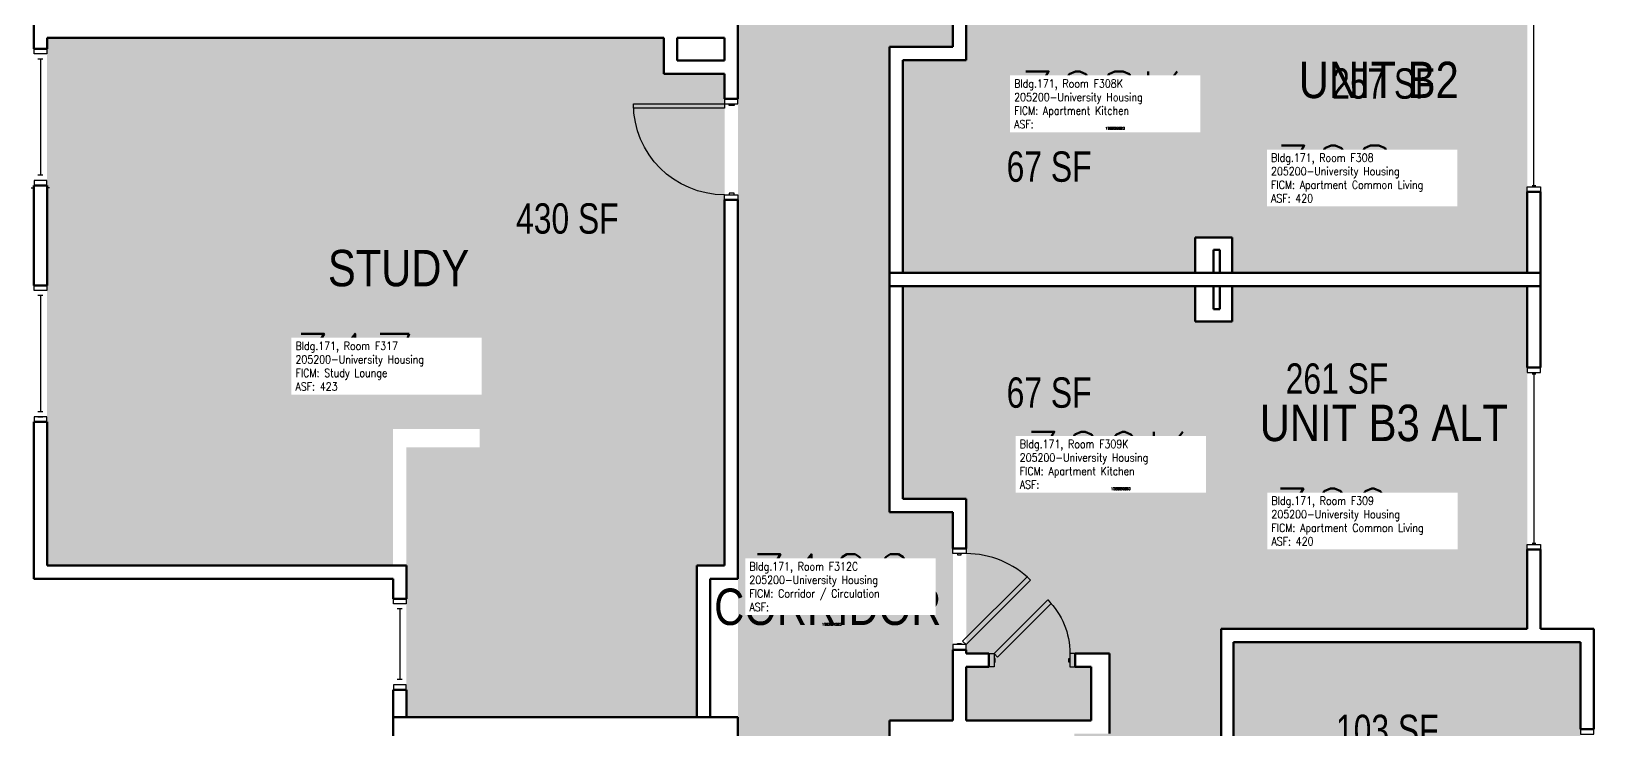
# Model space of a CAD drawing. Header units: inches. Extents: x -93 to 1643, y -75 to 1661.
# Drawn here: x 1025 to 1642, y 778 to 1054 of the extents above; entities that cross this region are included whole.
import ezdxf
from ezdxf.enums import TextEntityAlignment as Align

# ---------------------------------------------------------------- set-up
doc = ezdxf.new("R2010")
doc.units = ezdxf.units.IN
doc.header["$LTSCALE"] = 96
doc.header["$MEASUREMENT"] = 0
doc.layers.add('A-AREA-IDEN', color=1, linetype='Continuous', lineweight=18)
doc.layers.add('A-WALL', color=5, linetype='Continuous', lineweight=50)
for name, color, linetype in [('A-DOOR', 2, 'Continuous'), ('A-GLAZ', 1, 'Continuous'), ('A-IDEN-RNUM', 7, 'Continuous'), ('A-IDEN-SNUM', 4, 'Continuous'), ('A-IDEN-VNUM', 4, 'Continuous'), ('AREA-TEXT', 3, 'Continuous'), ('Rooms-Category-Color', 7, 'Continuous'), ('Rooms-College-Color', 7, 'Continuous'), ('Rooms-Department-Color', 7, 'Continuous'), ('Rooms-Division-Color', 7, 'Continuous'), ('Rooms-Information', 7, 'Continuous')]:
    doc.layers.add(name, color=color, linetype=linetype)
doc.styles.add('AREA', font='arial.ttf', dxfattribs={"width": 0.75, "height": 12})
doc.styles.add('ROOMSNUMBER', font='txt.shx', dxfattribs={"height": 0.03})
doc.styles.add('ROOMVNUMBER', font='simplex.shx', dxfattribs={"width": 0.85})
doc.styles.get("Standard").update_dxf_attribs({"font": 'ARIALN.TTF'})

msp = doc.modelspace()

# ---------------------------------------------------------------- hatches: boundary and pattern name
at = {"layer": 'Rooms-Category-Color', "true_color": 0x728ef3}
for points in [[(1615.87, 958.5), (1615.87, 1094), (1494.87, 1094), (1494.87, 1369), (1436.87, 1369), (1436.87, 1339.87), (1450.75, 1339.87), (1450.75, 1164.22), (1436.87, 1164.22), (1436.87, 1135.47), (1450.75, 1135.47), (1450.75, 1103.77), (1437.12, 1103.77), (1437.12, 1109.02), (1443.5, 1109.02), (1443.5, 1130.22), (1394.12, 1130.22), (1394.12, 1109.02), (1403.12, 1109.02), (1403.12, 1103.77), (1394.12, 1103.77), (1394.12, 1042.64), (1484.62, 1042.64), (1484.62, 972.5), (1499.25, 972.5), (1499.25, 958.5)], [(1030.88, 1051.5), (1030.88, 842.75), (1167.63, 842.75), (1167.63, 896.75), (1201.88, 896.75), (1201.88, 889.5), (1172.88, 889.5), (1172.88, 782.75), (1287.63, 782.75), (1287.63, 842.75), (1298.63, 842.75), (1298.63, 1037.16), (1274.63, 1037.16), (1274.63, 1051.5)], [(1484.62, 958.5), (1369.12, 958.5), (1369.12, 1042.64), (1484.62, 1042.64)], [(1484.62, 953.25), (1369.12, 953.25), (1369.12, 869.11), (1484.62, 869.11)], [(1615.87, 953.25), (1615.87, 817.75), (1494.87, 817.75), (1494.87, 542.75), (1436.87, 542.75), (1436.87, 571.87), (1446.75, 571.87), (1446.75, 747.16), (1436.87, 747.16), (1436.87, 776.28), (1450.75, 776.28), (1450.75, 807.98), (1437.12, 807.98), (1437.12, 802.73), (1443.5, 802.73), (1443.5, 781.53), (1394.12, 781.53), (1394.12, 802.73), (1403.12, 802.73), (1403.12, 807.98), (1394.12, 807.98), (1394.12, 869.11), (1484.62, 869.11), (1484.62, 939.25), (1499.25, 939.25), (1499.25, 953.25)], [(1636.87, 704.5), (1636.87, 812.5), (1500.12, 812.5), (1500.12, 704.5), (1636.43, 704.51)]]:
    msp.add_hatch(color=171, dxfattribs=at).paths.add_polyline_path(points)
at = {"layer": 'Rooms-Category-Color', "true_color": 0xadadad}
msp.add_hatch(color=253, dxfattribs=at).paths.add_polyline_path([(1363.87, 211), (1303.87, 211), (1303.87, 332.39), (1278.87, 332.39), (1278.87, 414.72), (1303.87, 414.72), (1303.87, 1145.53), (1303.87, 1145.53), (1303.87, 1227.86), (1303.87, 1227.86), (1303.87, 1322.5), (1363.87, 1322.5), (1363.87, 1130.22), (1388.87, 1130.22), (1388.87, 1047.89), (1363.87, 1047.89), (1363.87, 863.86), (1388.87, 863.86), (1388.87, 781.53), (1363.87, 781.53), (1363.87, 353.5), (1363.25, 353.5), (1363.25, 244), (1363.87, 244), (1363.87, 243)])
at = {"layer": 'Rooms-College-Color', "true_color": 0xadadad}
for points in [[(1615.87, 958.5), (1615.87, 1094), (1494.87, 1094), (1494.87, 1369), (1436.87, 1369), (1436.87, 1339.87), (1450.75, 1339.87), (1450.75, 1164.22), (1436.87, 1164.22), (1436.87, 1135.47), (1450.75, 1135.47), (1450.75, 1103.77), (1437.12, 1103.77), (1437.12, 1109.02), (1443.5, 1109.02), (1443.5, 1130.22), (1394.12, 1130.22), (1394.12, 1109.02), (1403.12, 1109.02), (1403.12, 1103.77), (1394.12, 1103.77), (1394.12, 1042.64), (1484.62, 1042.64), (1484.62, 972.5), (1499.25, 972.5), (1499.25, 958.5)], [(1363.87, 211), (1303.87, 211), (1303.87, 332.39), (1278.87, 332.39), (1278.87, 414.72), (1303.87, 414.72), (1303.87, 1145.53), (1303.87, 1145.53), (1303.87, 1227.86), (1303.87, 1227.86), (1303.87, 1322.5), (1363.87, 1322.5), (1363.87, 1130.22), (1388.87, 1130.22), (1388.87, 1047.89), (1363.87, 1047.89), (1363.87, 863.86), (1388.87, 863.86), (1388.87, 781.53), (1363.87, 781.53), (1363.87, 353.5), (1363.25, 353.5), (1363.25, 244), (1363.87, 244), (1363.87, 243)], [(1030.88, 1051.5), (1030.88, 842.75), (1167.63, 842.75), (1167.63, 896.75), (1201.88, 896.75), (1201.88, 889.5), (1172.88, 889.5), (1172.88, 782.75), (1287.63, 782.75), (1287.63, 842.75), (1298.63, 842.75), (1298.63, 1037.16), (1274.63, 1037.16), (1274.63, 1051.5)], [(1484.62, 958.5), (1369.12, 958.5), (1369.12, 1042.64), (1484.62, 1042.64)], [(1484.62, 953.25), (1369.12, 953.25), (1369.12, 869.11), (1484.62, 869.11)], [(1615.87, 953.25), (1615.87, 817.75), (1494.87, 817.75), (1494.87, 542.75), (1436.87, 542.75), (1436.87, 571.87), (1446.75, 571.87), (1446.75, 747.16), (1436.87, 747.16), (1436.87, 776.28), (1450.75, 776.28), (1450.75, 807.98), (1437.12, 807.98), (1437.12, 802.73), (1443.5, 802.73), (1443.5, 781.53), (1394.12, 781.53), (1394.12, 802.73), (1403.12, 802.73), (1403.12, 807.98), (1394.12, 807.98), (1394.12, 869.11), (1484.62, 869.11), (1484.62, 939.25), (1499.25, 939.25), (1499.25, 953.25)], [(1636.87, 704.5), (1636.87, 812.5), (1500.12, 812.5), (1500.12, 704.5), (1636.43, 704.51)]]:
    msp.add_hatch(color=253, dxfattribs=at).paths.add_polyline_path(points)
at = {"layer": 'Rooms-Department-Color', "true_color": 0x604aed}
for points in [[(1615.87, 958.5), (1615.87, 1094), (1494.87, 1094), (1494.87, 1369), (1436.87, 1369), (1436.87, 1339.87), (1450.75, 1339.87), (1450.75, 1164.22), (1436.87, 1164.22), (1436.87, 1135.47), (1450.75, 1135.47), (1450.75, 1103.77), (1437.12, 1103.77), (1437.12, 1109.02), (1443.5, 1109.02), (1443.5, 1130.22), (1394.12, 1130.22), (1394.12, 1109.02), (1403.12, 1109.02), (1403.12, 1103.77), (1394.12, 1103.77), (1394.12, 1042.64), (1484.62, 1042.64), (1484.62, 972.5), (1499.25, 972.5), (1499.25, 958.5)], [(1030.88, 1051.5), (1030.88, 842.75), (1167.63, 842.75), (1167.63, 896.75), (1201.88, 896.75), (1201.88, 889.5), (1172.88, 889.5), (1172.88, 782.75), (1287.63, 782.75), (1287.63, 842.75), (1298.63, 842.75), (1298.63, 1037.16), (1274.63, 1037.16), (1274.63, 1051.5)], [(1484.62, 958.5), (1369.12, 958.5), (1369.12, 1042.64), (1484.62, 1042.64)], [(1484.62, 953.25), (1369.12, 953.25), (1369.12, 869.11), (1484.62, 869.11)], [(1615.87, 953.25), (1615.87, 817.75), (1494.87, 817.75), (1494.87, 542.75), (1436.87, 542.75), (1436.87, 571.87), (1446.75, 571.87), (1446.75, 747.16), (1436.87, 747.16), (1436.87, 776.28), (1450.75, 776.28), (1450.75, 807.98), (1437.12, 807.98), (1437.12, 802.73), (1443.5, 802.73), (1443.5, 781.53), (1394.12, 781.53), (1394.12, 802.73), (1403.12, 802.73), (1403.12, 807.98), (1394.12, 807.98), (1394.12, 869.11), (1484.62, 869.11), (1484.62, 939.25), (1499.25, 939.25), (1499.25, 953.25)], [(1636.87, 704.5), (1636.87, 812.5), (1500.12, 812.5), (1500.12, 704.5), (1636.43, 704.51)]]:
    msp.add_hatch(color=173, dxfattribs=at).paths.add_polyline_path(points)
at = {"layer": 'Rooms-Department-Color', "true_color": 0xacacac}
msp.add_hatch(color=253, dxfattribs=at).paths.add_polyline_path([(1363.87, 211), (1303.87, 211), (1303.87, 332.39), (1278.87, 332.39), (1278.87, 414.72), (1303.87, 414.72), (1303.87, 1145.53), (1303.87, 1145.53), (1303.87, 1227.86), (1303.87, 1227.86), (1303.87, 1322.5), (1363.87, 1322.5), (1363.87, 1130.22), (1388.87, 1130.22), (1388.87, 1047.89), (1363.87, 1047.89), (1363.87, 863.86), (1388.87, 863.86), (1388.87, 781.53), (1363.87, 781.53), (1363.87, 353.5), (1363.25, 353.5), (1363.25, 244), (1363.87, 244), (1363.87, 243)])
at = {"layer": 'Rooms-Division-Color', "true_color": 0x604aed}
for points in [[(1615.87, 958.5), (1615.87, 1094), (1494.87, 1094), (1494.87, 1369), (1436.87, 1369), (1436.87, 1339.87), (1450.75, 1339.87), (1450.75, 1164.22), (1436.87, 1164.22), (1436.87, 1135.47), (1450.75, 1135.47), (1450.75, 1103.77), (1437.12, 1103.77), (1437.12, 1109.02), (1443.5, 1109.02), (1443.5, 1130.22), (1394.12, 1130.22), (1394.12, 1109.02), (1403.12, 1109.02), (1403.12, 1103.77), (1394.12, 1103.77), (1394.12, 1042.64), (1484.62, 1042.64), (1484.62, 972.5), (1499.25, 972.5), (1499.25, 958.5)], [(1030.88, 1051.5), (1030.88, 842.75), (1167.63, 842.75), (1167.63, 896.75), (1201.88, 896.75), (1201.88, 889.5), (1172.88, 889.5), (1172.88, 782.75), (1287.63, 782.75), (1287.63, 842.75), (1298.63, 842.75), (1298.63, 1037.16), (1274.63, 1037.16), (1274.63, 1051.5)], [(1484.62, 958.5), (1369.12, 958.5), (1369.12, 1042.64), (1484.62, 1042.64)], [(1484.62, 953.25), (1369.12, 953.25), (1369.12, 869.11), (1484.62, 869.11)], [(1615.87, 953.25), (1615.87, 817.75), (1494.87, 817.75), (1494.87, 542.75), (1436.87, 542.75), (1436.87, 571.87), (1446.75, 571.87), (1446.75, 747.16), (1436.87, 747.16), (1436.87, 776.28), (1450.75, 776.28), (1450.75, 807.98), (1437.12, 807.98), (1437.12, 802.73), (1443.5, 802.73), (1443.5, 781.53), (1394.12, 781.53), (1394.12, 802.73), (1403.12, 802.73), (1403.12, 807.98), (1394.12, 807.98), (1394.12, 869.11), (1484.62, 869.11), (1484.62, 939.25), (1499.25, 939.25), (1499.25, 953.25)], [(1636.87, 704.5), (1636.87, 812.5), (1500.12, 812.5), (1500.12, 704.5), (1636.43, 704.51)]]:
    msp.add_hatch(color=173, dxfattribs=at).paths.add_polyline_path(points)
at = {"layer": 'Rooms-Division-Color', "true_color": 0xadadad}
msp.add_hatch(color=253, dxfattribs=at).paths.add_polyline_path([(1363.87, 211), (1303.87, 211), (1303.87, 332.39), (1278.87, 332.39), (1278.87, 414.72), (1303.87, 414.72), (1303.87, 1145.53), (1303.87, 1145.53), (1303.87, 1227.86), (1303.87, 1227.86), (1303.87, 1322.5), (1363.87, 1322.5), (1363.87, 1130.22), (1388.87, 1130.22), (1388.87, 1047.89), (1363.87, 1047.89), (1363.87, 863.86), (1388.87, 863.86), (1388.87, 781.53), (1363.87, 781.53), (1363.87, 353.5), (1363.25, 353.5), (1363.25, 244), (1363.87, 244), (1363.87, 243)])

# ---------------------------------------------------------------- linework, layer by layer
at = {"layer": 'A-DOOR'}
for p, q in [((1262.63, 1023.66), (1262.63, 1025.41)), ((1262.63, 1025.41), (1298.63, 1025.41)), ((1303.87, 1027.41), (1298.63, 1027.41)), ((1298.63, 1027.41), (1298.63, 1025.41)), ((1298.63, 1025.41), (1298.63, 1023.66)), ((1298.63, 1025.41), (1303.87, 1025.41)), ((1300.38, 1024.79), (1300.38, 1025.41)), ((1300.38, 1025.41), (1302.38, 1025.41)), ((1302.38, 1025.41), (1302.38, 1024.79)), ((1303.87, 1025.41), (1303.87, 1027.41)), ((1298.63, 1023.66), (1262.63, 1023.66)), ((1302.38, 1024.79), (1300.38, 1024.79)), ((1298.63, 987.41), (1298.63, 989.41)), ((1298.63, 989.41), (1303.87, 989.41)), ((1302.38, 990.04), (1300.38, 990.04)), ((1300.38, 990.04), (1300.38, 989.41)), ((1300.38, 989.41), (1302.38, 989.41)), ((1302.38, 989.41), (1302.38, 990.04)), ((1303.87, 989.41), (1303.87, 987.41)), ((1303.87, 987.41), (1298.63, 987.41))]:
    msp.add_line(p, q, dxfattribs=at)
for points in [[(1388.87, 847.47), (1388.87, 849.47), (1394.12, 849.47), (1394.12, 847.47)], [(1390.62, 847.47), (1390.62, 846.97), (1392.12, 846.97), (1392.12, 847.47)], [(1394.12, 811.47), (1392.71, 812.88), (1418.17, 838.34), (1419.58, 836.92)], [(1405.12, 807.98), (1406.54, 806.57), (1427.75, 827.78), (1426.34, 829.19)], [(1388.87, 811.47), (1388.87, 809.47), (1394.12, 809.47), (1394.12, 811.47)], [(1390.62, 811.47), (1390.62, 811.97), (1392.12, 811.97), (1392.12, 811.47)], [(1405.12, 802.73), (1403.12, 802.73), (1403.12, 807.98), (1405.12, 807.98)], [(1405.12, 804.48), (1405.62, 804.48), (1405.62, 805.98), (1405.12, 805.98)], [(1435.12, 804.48), (1434.62, 804.48), (1434.62, 805.98), (1435.12, 805.98)], [(1435.12, 802.73), (1437.12, 802.73), (1437.12, 807.98), (1435.12, 807.98)]]:
    msp.add_lwpolyline(points, close=True, dxfattribs=at)
at = {"layer": 'A-DOOR', "extrusion": (0, 0, -1)}
for centre, radius, start, end in [((-1298.63, 1025.41), 36, 270, 0), ((-1405.12, 807.98), 30, 135, 180)]:
    msp.add_arc(centre, radius, start, end, dxfattribs=at)
at = {"layer": 'A-DOOR'}
msp.add_arc((1394.12, 811.47), 36, 45, 90, dxfattribs=at)
at = {"layer": 'A-GLAZ'}
for p, q in [((1618.5, 993.11), (1618.5, 1060.11)), ((1025.75, 1045.12), (1025.75, 1047.12)), ((1025.75, 1047.12), (1030.75, 1047.12)), ((1030.75, 1045.12), (1025.75, 1045.12)), ((1030.75, 1047.12), (1030.75, 1045.12)), ((1029.25, 1043.12), (1027.25, 1043.12)), ((1028.25, 1043.12), (1028.25, 997.12)), ((1025.75, 995.12), (1025.75, 993.12)), ((1030.75, 995.12), (1025.75, 995.12)), ((1029.25, 997.12), (1027.25, 997.12)), ((1030.75, 993.12), (1030.75, 995.12)), ((1024.63, 992.12), (1025.63, 992.12)), ((1025.75, 993.12), (1030.75, 993.12)), ((1031.88, 992.12), (1030.88, 992.12)), ((1617.75, 993.11), (1619.25, 993.11)), ((1025.75, 951.57), (1025.75, 953.57)), ((1025.75, 953.57), (1030.75, 953.57)), ((1030.75, 951.57), (1025.75, 951.57)), ((1029.25, 951.57), (1027.25, 951.57)), ((1030.75, 953.57), (1030.75, 951.57)), ((1029.25, 949.57), (1027.25, 949.57)), ((1028.25, 949.57), (1028.25, 903.57)), ((1617.75, 918.62), (1619.25, 918.62)), ((1618.5, 918.62), (1618.5, 851.62)), ((1025.75, 901.57), (1025.75, 899.57)), ((1030.75, 901.57), (1025.75, 901.57)), ((1029.25, 903.57), (1027.25, 903.57)), ((1027.25, 901.57), (1029.25, 901.57)), ((1030.75, 899.57), (1030.75, 901.57)), ((1025.75, 899.57), (1030.75, 899.57)), ((1617.75, 851.62), (1619.25, 851.62)), ((1167.75, 827.63), (1167.75, 829.63)), ((1167.75, 829.63), (1172.75, 829.63)), ((1172.75, 827.63), (1167.75, 827.63)), ((1172.75, 829.63), (1172.75, 827.63)), ((1171.25, 825.63), (1169.25, 825.63)), ((1170.25, 825.63), (1170.25, 797.63)), ((1171.25, 797.63), (1169.25, 797.63)), ((1167.75, 795.63), (1167.75, 793.63)), ((1172.75, 795.63), (1167.75, 795.63)), ((1167.75, 793.63), (1172.75, 793.63)), ((1172.75, 793.63), (1172.75, 795.63))]:
    msp.add_line(p, q, dxfattribs=at)
for points in [[(1621.12, 992.61), (1621.12, 990.61), (1615.87, 990.61), (1615.87, 992.61)], [(1621.12, 919.12), (1621.12, 921.12), (1615.87, 921.12), (1615.87, 919.12)], [(1621.12, 851.12), (1621.12, 849.12), (1615.87, 849.12), (1615.87, 851.12)], [(1642.12, 776.09), (1642.12, 778.09), (1636.87, 778.09), (1636.87, 776.09)]]:
    msp.add_lwpolyline(points, close=True, dxfattribs=at)
at = {"layer": 'A-WALL'}
for p, q in [((1303.87, 1027.41), (1303.87, 1153.5)), ((1025.63, 1122.12), (1025.63, 1047.12)), ((1388.87, 1062.28), (1388.87, 1047.89)), ((1394.12, 1042.64), (1394.12, 1062.28)), ((1030.88, 1051.5), (1274.63, 1051.5)), ((1030.88, 1047.12), (1030.88, 1051.5)), ((1274.63, 1051.5), (1274.63, 1037.25)), ((1279.88, 1051.5), (1298.63, 1051.5)), ((1279.88, 1042.5), (1279.88, 1051.5)), ((1298.63, 1051.5), (1298.63, 1042.5)), ((1025.63, 1047.12), (1030.88, 1047.12)), ((1363.87, 1047.89), (1363.87, 953.25)), ((1388.87, 1047.89), (1363.87, 1047.89)), ((1298.63, 1042.5), (1279.88, 1042.5)), ((1369.12, 958.5), (1369.12, 1042.64)), ((1369.12, 1042.64), (1394.12, 1042.64)), ((1274.63, 1037.25), (1298.63, 1037.25)), ((1298.63, 1037.25), (1298.63, 1027.41)), ((1298.63, 1027.41), (1303.87, 1027.41)), ((1025.63, 993.12), (1025.63, 953.57)), ((1030.88, 993.12), (1025.63, 993.12)), ((1030.88, 953.57), (1030.88, 993.12)), ((1621.12, 990.61), (1615.87, 990.61)), ((1615.87, 990.61), (1615.87, 958.5)), ((1621.12, 953.25), (1621.12, 990.61)), ((1298.63, 987.41), (1298.63, 842.75)), ((1303.87, 987.41), (1298.63, 987.41)), ((1303.87, 837.5), (1303.87, 987.41)), ((1484.62, 972.5), (1484.62, 958.5)), ((1499.25, 972.5), (1484.62, 972.5)), ((1499.25, 958.5), (1499.25, 972.5)), ((1491.87, 958.5), (1491.87, 967.62)), ((1491.87, 967.62), (1494.37, 967.62)), ((1494.37, 967.62), (1494.37, 958.5)), ((1363.87, 863.86), (1363.87, 958.5)), ((1363.87, 958.5), (1621.12, 958.5)), ((1484.62, 958.5), (1369.12, 958.5)), ((1494.37, 958.5), (1491.87, 958.5)), ((1615.87, 958.5), (1499.25, 958.5)), ((1621.12, 958.5), (1621.12, 921.12)), ((1025.63, 953.57), (1030.88, 953.57)), ((1363.87, 953.25), (1621.12, 953.25)), ((1369.12, 953.25), (1369.12, 869.11)), ((1484.62, 953.25), (1369.12, 953.25)), ((1484.62, 939.25), (1484.62, 953.25)), ((1494.37, 953.25), (1491.87, 953.25)), ((1491.87, 953.25), (1491.87, 944.12)), ((1494.37, 944.12), (1494.37, 953.25)), ((1615.87, 953.25), (1499.25, 953.25)), ((1499.25, 953.25), (1499.25, 939.25)), ((1615.87, 921.12), (1615.87, 953.25)), ((1499.25, 939.25), (1484.62, 939.25)), ((1491.87, 944.12), (1494.37, 944.12)), ((1621.12, 921.12), (1615.87, 921.12)), ((1025.63, 899.57), (1025.63, 837.5)), ((1030.88, 899.57), (1025.63, 899.57)), ((1030.88, 842.75), (1030.88, 899.57)), ((1369.12, 869.11), (1394.12, 869.11)), ((1394.12, 869.11), (1394.12, 849.47)), ((1388.87, 863.86), (1363.87, 863.86)), ((1388.87, 849.47), (1388.87, 863.86)), ((1394.12, 849.47), (1388.87, 849.47)), ((1615.87, 817.75), (1615.87, 849.12)), ((1615.87, 849.12), (1621.12, 849.12)), ((1621.12, 849.12), (1621.12, 817.75)), ((1172.88, 842.75), (1030.88, 842.75)), ((1172.88, 829.63), (1172.88, 842.75)), ((1287.63, 842.75), (1287.63, 782.75)), ((1298.63, 842.75), (1287.63, 842.75)), ((1025.63, 837.5), (1167.63, 837.5)), ((1167.63, 837.5), (1167.63, 829.63)), ((1292.88, 782.75), (1292.88, 837.5)), ((1292.88, 837.5), (1303.87, 837.5)), ((1167.63, 829.63), (1172.88, 829.63)), ((1494.87, 817.75), (1615.87, 817.75)), ((1494.87, 745.5), (1494.87, 817.75)), ((1621.12, 817.75), (1642.12, 817.75)), ((1642.12, 817.75), (1642.12, 778.09)), ((1388.87, 781.53), (1388.87, 809.47)), ((1388.87, 809.47), (1394.12, 809.47)), ((1394.12, 809.47), (1394.12, 807.98)), ((1636.87, 812.5), (1499.75, 812.5)), ((1499.75, 812.5), (1499.75, 745.5)), ((1636.87, 778.09), (1636.87, 812.5)), ((1394.12, 807.98), (1403.12, 807.98)), ((1403.12, 807.98), (1403.12, 802.73)), ((1437.12, 807.98), (1450.75, 807.98)), ((1437.12, 802.73), (1437.12, 807.98)), ((1450.75, 807.98), (1450.75, 776.28)), ((1403.12, 802.73), (1394.12, 802.73)), ((1394.12, 802.73), (1394.12, 781.53)), ((1443.5, 802.73), (1437.12, 802.73)), ((1443.5, 781.53), (1443.5, 802.73)), ((1167.63, 793.63), (1167.63, 782.75)), ((1172.88, 793.63), (1167.63, 793.63)), ((1172.88, 782.75), (1172.88, 793.63)), ((1167.63, 782.75), (1172.88, 782.75)), ((1167.63, 766.62), (1167.63, 782.75)), ((1167.63, 782.75), (1303.87, 782.75)), ((1287.63, 782.75), (1292.88, 782.75)), ((1303.87, 782.75), (1303.87, 654.12)), ((1363.87, 542.12), (1363.87, 781.53)), ((1363.87, 781.53), (1388.87, 781.53)), ((1394.12, 781.53), (1443.5, 781.53)), ((1642.12, 778.09), (1636.87, 778.09))]:
    msp.add_line(p, q, dxfattribs=at)

# ---------------------------------------------------------------- texts
at = {"layer": 'A-AREA-IDEN'}
for s, p in [('UNIT B2', (1557.17, 1027.66)), ('STUDY', (1169.81, 953.23)), (' UNIT B3 ALT', (1556.87, 891.98)), ('CORRIDOR', (1339.4, 819.25))]:
    msp.add_text(s, height=14.4, dxfattribs=at).set_placement(p, align=Align.CENTER)
at = {"layer": 'A-IDEN-RNUM', "style": 'ROOMSNUMBER', "width": 0.85}
for s, p in [('0308-K0', (1452.96, 1015.71)), ('0308-00', (1536.55, 997.13)), ('0317-00', (1164.79, 919.86)), ('0309-K0', (1455.18, 873.13)), ('0309-00', (1536.69, 859.95)), ('0312-C0', (1340.98, 819.49))]:
    msp.add_text(s, height=1, dxfattribs=at).set_placement(p, align=Align.MIDDLE_CENTER)
at = {"layer": 'A-IDEN-SNUM', "style": 'ROOMSNUMBER', "width": 0.85}
for s, p in [('1710F308K0', (1452.96, 1015.71)), ('1710F30800', (1536.55, 997.13)), ('1710F31700', (1164.79, 919.86)), ('1710F309K0', (1455.18, 873.13)), ('1710F30900', (1536.69, 859.95)), ('1710F312C0', (1340.98, 819.49))]:
    msp.add_text(s, height=1, dxfattribs=at).set_placement(p, align=Align.MIDDLE_CENTER)
at = {"layer": 'A-IDEN-VNUM', "style": 'ROOMVNUMBER', "width": 0.85}
for s, p in [('308K', (1446.76, 1026.99)), ('308', (1539.17, 997.66)), ('317', (1151.81, 923.23)), ('309K', (1448.98, 884.41)), ('309', (1538.87, 861.98)), ('312C', (1340.77, 836))]:
    msp.add_text(s, height=22.5, dxfattribs=at).set_placement(p, align=Align.MIDDLE_CENTER)
at = {"layer": 'AREA-TEXT', "style": 'AREA', "width": 0.75}
for s, p in [('257 SF', (1558.98, 1033.44)), ('67 SF', (1426.87, 1000.57)), ('430 SF', (1236.5, 980.05)), ('261 SF', (1540.66, 916.73)), ('67 SF', (1426.87, 911.18)), ('103 SF', (1560.53, 777.75))]:
    msp.add_text(s, height=12, dxfattribs=at).set_placement(p, align=Align.MIDDLE_CENTER)

# ---------------------------------------------------------------- next in the draw order: texts
at = {"layer": 'Rooms-Information', "char_height": 3.2143, "width": 72, "attachment_point": 7, "style": 'ROOMVNUMBER', "bg_fill": 3, "box_fill_scale": 1.5, "bg_fill_color": 256, "bg_fill_true_color": 13158600, "bg_fill_transparency": 0}
for s, insert in [('Bldg.171, Room F308K^M^J205200-University Housing^M^JFICM: Apartment Kitchen^M^JASF: ', (1413.07, 1015.74)), ('Bldg.171, Room F308^M^J205200-University Housing^M^JFICM: Apartment Common Living^M^JASF: 420', (1514.58, 986.41)), ('Bldg.171, Room F317^M^J205200-University Housing^M^JFICM: Study Lounge^M^JASF: 423', (1129.05, 911.98)), ('Bldg.171, Room F309K^M^J205200-University Housing^M^JFICM: Apartment Kitchen^M^JASF: ', (1415.29, 873.16)), ('Bldg.171, Room F309^M^J205200-University Housing^M^JFICM: Apartment Common Living^M^JASF: 420', (1514.74, 850.73)), ('Bldg.171, Room F312C^M^J205200-University Housing^M^JFICM: Corridor / Circulation^M^JASF: ', (1308.44, 824.75))]:
    msp.add_mtext(s, dxfattribs=dict(at, insert=insert))

doc.saveas('drawing.dxf')
